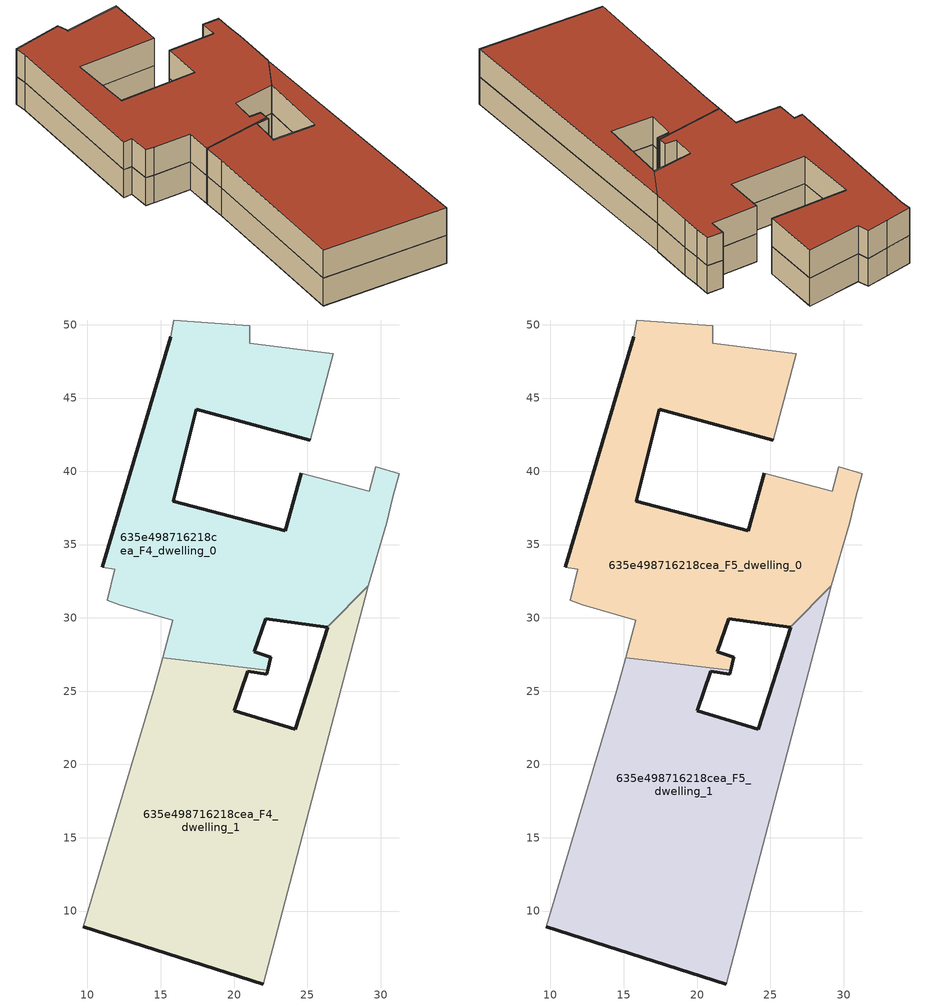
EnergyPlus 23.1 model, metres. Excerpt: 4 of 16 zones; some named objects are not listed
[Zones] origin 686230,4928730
635e498716218cea_F4_dwelling_0
 floor to 635e498716218cea_F3_dwelling_0 (EU_floor_Construction): 22.3,26.41 22.49,27.23 15.61,29.07 15.12,27.27 z12
 floor to 635e498716218cea_F3_dwelling_1 (EU_floor_Construction): 17.83,28.47 20.07,36.84 15.86,37.95 17.44,44.23 25.19,42.13 26.78,48.02 21.07,48.75 21.07,49.92 18.67,50.11 15.89,50.32 15.68,49.17 11.01,33.47 11.87,33.3 11.35,31.2 12.17,30.9 15.82,29.85 15.61,29.07 z12
 floor to 635e498716218cea_F3_dwelling_2 (EU_floor_Construction): 26.36,29.37 29.14,32.18 30.42,36.48 30.83,38.23 31.28,39.82 29.68,40.32 29.24,38.65 24.57,39.88 23.49,35.93 20.07,36.84 17.83,28.47 22.49,27.23 22.51,27.33 21.4,27.69 22.17,29.95 z12
 wall outside (EU_wall_Construction): 26.36,29.37 22.17,29.95 21.4,27.69 22.51,27.33 22.3,26.41 / 11.01,33.47 15.68,49.17 / 25.19,42.13 17.44,44.23 15.86,37.95 23.49,35.93 24.57,39.88 z12:15
 wall adiabatic (EU_wall_Construction): 24.57,39.88 29.24,38.65 29.68,40.32 31.28,39.82 30.83,38.23 30.42,36.48 29.15,32.18 / 15.12,27.27 15.82,29.85 12.17,30.9 11.35,31.2 11.87,33.3 11.01,33.47 / 15.68,49.17 15.89,50.32 18.67,50.11 21.07,49.92 21.07,48.75 26.78,48.02 25.19,42.13 z12:15
 wall to 635e498716218cea_F4_dwelling_1 (EU_wall_Construction): 22.3,26.41 15.12,27.27 / 29.14,32.18 26.36,29.37 z12:15
635e498716218cea_F4_dwelling_1
 floor to 635e498716218cea_F3_dwelling_0 (EU_floor_Construction): 22,5.02 27.49,25.89 25.45,26.44 24.17,22.41 20.03,23.68 20.94,26.36 22.24,26.16 22.3,26.41 15.12,27.27 14.53,25.07 9.71,8.92 z12
 floor to 635e498716218cea_F3_dwelling_2 (EU_floor_Construction): 27.49,25.89 29.11,32.06 29.14,32.18 26.36,29.37 26.38,29.37 25.45,26.44 z12
 wall outside (EU_wall_Construction): 22,5.02 9.71,8.92 / 22.3,26.41 22.24,26.16 20.94,26.36 20.03,23.68 24.17,22.41 26.38,29.37 26.36,29.37 z12:15
 wall adiabatic (EU_wall_Construction): 9.71,8.92 14.53,25.07 15.12,27.27 / 29.15,32.18 29.11,32.06 22,5.02 z12:15
635e498716218cea_F5_dwelling_0
 floor to 635e498716218cea_F4_dwelling_0 (EU_floor_Construction): 26.36,29.37 29.15,32.18 30.42,36.48 30.83,38.23 31.28,39.82 29.68,40.32 29.24,38.65 24.57,39.88 23.49,35.93 15.86,37.95 17.44,44.23 25.19,42.13 26.78,48.02 21.07,48.75 21.07,49.92 18.67,50.11 15.89,50.32 15.68,49.17 11.01,33.47 11.87,33.3 11.35,31.2 12.17,30.9 15.82,29.85 15.12,27.27 22.3,26.41 22.51,27.33 21.4,27.69 22.17,29.95 z15
 wall outside (EU_wall_Construction): 26.36,29.37 22.17,29.95 21.4,27.69 22.51,27.33 22.3,26.41 / 11.01,33.47 15.68,49.17 / 25.19,42.13 17.44,44.23 15.86,37.95 23.49,35.93 24.57,39.88 z15:18
 wall adiabatic (EU_wall_Construction): 24.57,39.88 29.24,38.65 29.68,40.32 31.28,39.82 30.83,38.23 30.42,36.48 29.15,32.18 / 15.12,27.27 15.82,29.85 12.17,30.9 11.35,31.2 11.87,33.3 11.01,33.47 / 15.68,49.17 15.89,50.32 18.67,50.11 21.07,49.92 21.07,48.75 26.78,48.02 25.19,42.13 z15:18
 wall to 635e498716218cea_F5_dwelling_1 (EU_wall_Construction): 22.3,26.41 15.12,27.27 / 29.14,32.18 26.36,29.37 z15:18
 roof outside (EU_roof_Construction): 26.78,48.02 25.19,42.13 17.44,44.23 15.86,37.95 23.49,35.93 24.57,39.88 29.24,38.65 29.68,40.32 31.28,39.82 30.83,38.23 30.42,36.48 29.15,32.18 26.36,29.37 22.17,29.95 21.4,27.69 22.51,27.33 22.3,26.41 15.12,27.27 15.82,29.85 12.17,30.9 11.35,31.2 11.87,33.3 11.01,33.47 15.68,49.17 15.89,50.32 18.67,50.11 21.07,49.92 21.07,48.75 z18
635e498716218cea_F5_dwelling_1
 floor to 635e498716218cea_F4_dwelling_1 (EU_floor_Construction): 22,5.02 29.11,32.06 29.15,32.18 26.36,29.37 26.38,29.37 24.17,22.41 20.03,23.68 20.94,26.36 22.24,26.16 22.3,26.41 15.12,27.27 14.53,25.07 9.71,8.92 z15
 wall outside (EU_wall_Construction): 22,5.02 9.71,8.92 / 22.3,26.41 22.24,26.16 20.94,26.36 20.03,23.68 24.17,22.41 26.38,29.37 26.36,29.37 z15:18
 wall adiabatic (EU_wall_Construction): 9.71,8.92 14.53,25.07 15.12,27.27 / 29.15,32.18 29.11,32.06 22,5.02 z15:18
 roof outside (EU_roof_Construction): 29.15,32.18 29.11,32.06 22,5.02 9.71,8.92 14.53,25.07 15.12,27.27 22.3,26.41 22.24,26.16 20.94,26.36 20.03,23.68 24.17,22.41 26.38,29.37 26.36,29.37 z18
[Building]
EU S2 Campaign: North Axis=0; Terrain=City; Solar Distribution=FullExterior
[Site:Location]
Bologna: Latitude=44.5; Longitude=11.25; Time Zone=1; Elevation=37
[SizingPeriod:WeatherFileDays]
AnnualSizingPeriod: Begin Month=1; Begin Day of Month=1; End Month=12; End Day of Month=31; Day of Week for Start Day=Monday; Use Weather File Daylight Saving Period=No; Use Weather File Rain and Snow Indicators=No
[MATERIAL]
EU_InternalMass_Material: Roughness=MediumRough; Thickness=0.1; Conductivity=1; Density=1800; Specific Heat=900; Thermal Absorptance=0.9; Solar Absorptance=0.7; Visible Absorptance=0.7
[MATERIAL:NOMASS] Roughness=MediumRough; Thermal Absorptance=0.9; Solar Absorptance=0.7; Visible Absorptance=0.7
Name | Thermal Resistance
EU_wall_NoMass | 0.905828
EU_roof_NoMass | 0.37593
EU_floor_NoMass | 0.67114
[CONSTRUCTION]
EU_wall_Construction: EU_wall_NoMass
EU_roof_Construction: EU_roof_NoMass
EU_floor_Construction: EU_floor_NoMass
EU_InternalMass_Construction: EU_InternalMass_Material
[ZONE] Type=1; Multiplier=1; Ceiling Height=autocalculate; Floor Area=autocalculate; Part of Total Floor Area=Yes
Name | Volume
635e498716218cea_F4_dwelling_0 | 752.273
635e498716218cea_F5_dwelling_0 | 752.28
635e498716218cea_F4_dwelling_1; 635e498716218cea_F5_dwelling_1 | 752.296
[INTERNALMASS] Construction=EU_InternalMass_Construction
Name | Zone or ZoneList | Surface Area
635e498716218cea_F4_dwelling_0_EU_InternalMass | 635e498716218cea_F4_dwelling_0 | 250.76
635e498716218cea_F4_dwelling_1_EU_InternalMass | 635e498716218cea_F4_dwelling_1 | 250.766
635e498716218cea_F5_dwelling_0_EU_InternalMass | 635e498716218cea_F5_dwelling_0 | 250.76
635e498716218cea_F5_dwelling_1_EU_InternalMass | 635e498716218cea_F5_dwelling_1 | 250.766
[OTHEREQUIPMENT] Fuel Type=Electricity; Design Level Calculation Method=Watts/Area; Power per Zone Floor Area=1; Fraction Latent=0; Fraction Radiant=0; Fraction Lost=0; Carbon Dioxide Generation Rate=0; EndUse Subcategory=EU_Step8_InternalGains
Name | Zone or ZoneList or Space or SpaceList | Schedule
EU_Step8_InternalGain_635e498716218cea_F4_dwelling_0_f000 | 635e498716218cea_F4_dwelling_0 | EU_Step8_GainSchedule_635e498716218cea_F4_dwelling_0_f000
EU_Step8_InternalGain_635e498716218cea_F4_dwelling_1_f000 | 635e498716218cea_F4_dwelling_1 | EU_Step8_GainSchedule_635e498716218cea_F4_dwelling_1_f000
EU_Step8_InternalGain_635e498716218cea_F5_dwelling_0_f000 | 635e498716218cea_F5_dwelling_0 | EU_Step8_GainSchedule_635e498716218cea_F5_dwelling_0_f000
EU_Step8_InternalGain_635e498716218cea_F5_dwelling_1_f000 | 635e498716218cea_F5_dwelling_1 | EU_Step8_GainSchedule_635e498716218cea_F5_dwelling_1_f000
[ZONEVENTILATION:DESIGNFLOWRATE] Schedule=EU_AlwaysOn; Design Flow Rate Calculation Method=AirChanges/Hour; Air Changes per Hour=0.73129; Ventilation Type=Natural; Fan Pressure Rise=0; Fan Total Efficiency=1; Constant Term Coefficient=1; Temperature Term Coefficient=0; Velocity Term Coefficient=0; Velocity Squared Term Coefficient=0; Minimum Indoor Temperature=-100; Maximum Indoor Temperature=100; Delta Temperature=-100; Minimum Outdoor Temperature=-100; Maximum Outdoor Temperature=100; Maximum Wind Speed=40
Name | Zone or ZoneList or Space or SpaceList
EU_ConstantAir_635e498716218cea_F4_dwelling_0 | 635e498716218cea_F4_dwelling_0
EU_ConstantAir_635e498716218cea_F4_dwelling_1 | 635e498716218cea_F4_dwelling_1
EU_ConstantAir_635e498716218cea_F5_dwelling_0 | 635e498716218cea_F5_dwelling_0
EU_ConstantAir_635e498716218cea_F5_dwelling_1 | 635e498716218cea_F5_dwelling_1
[HVACTEMPLATE:ZONE:IDEALLOADSAIRSYSTEM] System Availability Schedule=EU_AlwaysOn; Maximum Heating Supply Air Temperature=50; Minimum Cooling Supply Air Temperature=13; Maximum Heating Supply Air Humidity Ratio=0.0156; Minimum Cooling Supply Air Humidity Ratio=0.0077; Heating Limit=NoLimit; Cooling Limit=NoLimit; Heating Availability Schedule=EU_AlwaysOn; Cooling Availability Schedule=EU_CoolingOff; Dehumidification Control Type=ConstantSensibleHeatRatio; Cooling Sensible Heat Ratio=0.7; Dehumidification Setpoint=60; Humidification Control Type=None; Humidification Setpoint=30; Outdoor Air Method=None; Outdoor Air Flow Rate per Person=0.00944; Outdoor Air Flow Rate per Zone Floor Area=0; Outdoor Air Flow Rate per Zone=0; Demand Controlled Ventilation Type=None; Outdoor Air Economizer Type=NoEconomizer; Heat Recovery Type=None; Sensible Heat Recovery Effectiveness=0.7; Latent Heat Recovery Effectiveness=0.65
Name | Template Thermostat
635e498716218cea_F4_dwelling_0 | EU_HeatOnly_635e498716218cea_F4_dwelling_0
635e498716218cea_F4_dwelling_1 | EU_HeatOnly_635e498716218cea_F4_dwelling_1
635e498716218cea_F5_dwelling_0 | EU_HeatOnly_635e498716218cea_F5_dwelling_0
635e498716218cea_F5_dwelling_1 | EU_HeatOnly_635e498716218cea_F5_dwelling_1
[SIZING:ZONE] Zone Cooling Design Supply Air Temperature Input Method=SupplyAirTemperature; Zone Cooling Design Supply Air Temperature=13; Zone Heating Design Supply Air Temperature Input Method=SupplyAirTemperature; Zone Heating Design Supply Air Temperature=50; Zone Cooling Design Supply Air Humidity Ratio=0.008; Zone Heating Design Supply Air Humidity Ratio=0.008; Cooling Design Air Flow Method=DesignDay; Cooling Design Air Flow Rate=0; Cooling Minimum Air Flow per Zone Floor Area=0.000762; Cooling Minimum Air Flow=0; Cooling Minimum Air Flow Fraction=0.2; Heating Design Air Flow Method=DesignDay; Heating Design Air Flow Rate=0; Heating Maximum Air Flow per Zone Floor Area=0.002032; Heating Maximum Air Flow=0.141576; Heating Maximum Air Flow Fraction=0.3; Account for Dedicated Outdoor Air System=No; Dedicated Outdoor Air System Control Strategy=NeutralSupplyAir; Dedicated Outdoor Air Low Setpoint Temperature for Design=autosize; Dedicated Outdoor Air High Setpoint Temperature for Design=autosize; Zone Load Sizing Method=Sensible Load Only No Latent Load; Zone Latent Cooling Design Supply Air Humidity Ratio Input Method=HumidityRatioDifference; Zone Cooling Design Supply Air Humidity Ratio Difference=0.005; Zone Latent Heating Design Supply Air Humidity Ratio Input Method=HumidityRatioDifference; Zone Humidification Design Supply Air Humidity Ratio Difference=0.005
635e498716218cea_F4_dwelling_0; 635e498716218cea_F4_dwelling_1; 635e498716218cea_F5_dwelling_0; 635e498716218cea_F5_dwelling_1
[SCHEDULE:CONSTANT]
Name | Hourly Value
EU_AlwaysOn | 1
EU_CoolingOff | 0
[SCHEDULE:FILE] Column Number=1; Rows to Skip at Top=0; Number of Hours of Data=8760; Column Separator=Comma; Interpolate to Timestep=No; Minutes per Item=60; Adjust Schedule for Daylight Savings=Yes
Name | File
EU_Step8_GainSchedule_635e498716218cea_F4_dwelling_0_f000 | ../../schedules/635e498716218cea/635e498716218cea_F4_dwelling_0_f000_gain.csv
EU_Step8_GainSchedule_635e498716218cea_F4_dwelling_1_f000 | ../../schedules/635e498716218cea/635e498716218cea_F4_dwelling_1_f000_gain.csv
EU_Step8_GainSchedule_635e498716218cea_F5_dwelling_0_f000 | ../../schedules/635e498716218cea/635e498716218cea_F5_dwelling_0_f000_gain.csv
EU_Step8_GainSchedule_635e498716218cea_F5_dwelling_1_f000 | ../../schedules/635e498716218cea/635e498716218cea_F5_dwelling_1_f000_gain.csv
